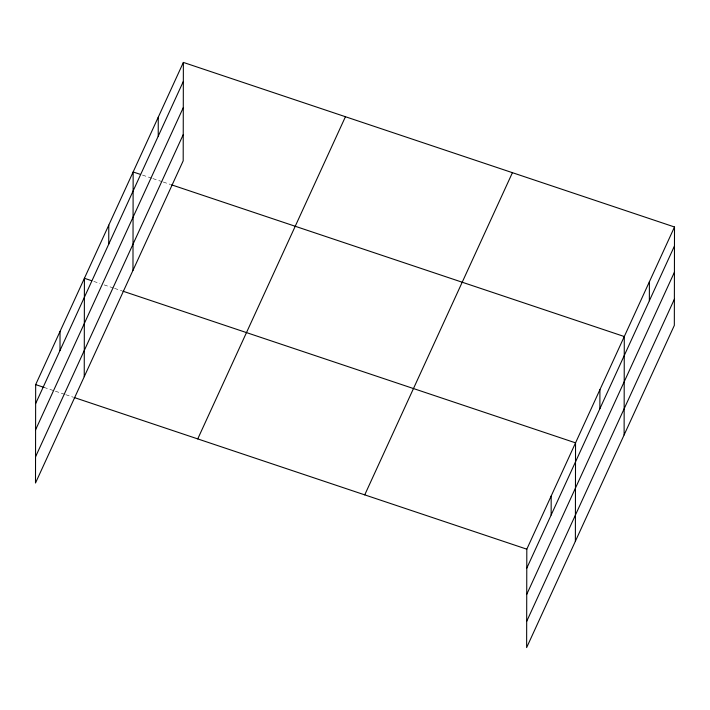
<?xml version="1.0" encoding="UTF-8"?>
<svg xmlns="http://www.w3.org/2000/svg" width="710" height="710" viewBox="0 0 710 710"><rect width="100%" height="100%" fill="white"/><g stroke="black" fill="none" stroke-linecap="round" stroke-linejoin="round"><path stroke-width="0.53" stroke-dasharray="3.55 2.66" d="M142.497 175.095L151.851 178.228M152.89 178.574L162.235 181.707M163.273 182.053L170.551 184.493M93.764 281.417L99.995 283.503M104.148 284.896L113.502 288.029M114.541 288.375L121.809 290.816M43.984 387.385L54.377 390.873M55.415 391.219L64.761 394.352M65.799 394.698L73.077 397.139"/><path stroke-width="1.06" d="M183.366 62.418L35.669 384.607L35.5 483.013L183.189 160.824L183.366 62.418L674.5 226.987L674.331 325.393L526.634 647.582L526.811 549.176L674.5 226.987M60.004 350.438L60.039 331.446M84.242 376.69L84.41 278.284L91.679 280.716M108.745 244.125L108.781 225.123M132.974 270.368L133.152 171.962L140.42 174.394M158.224 136.187L158.259 117.185M551.146 515.016L551.182 496.015M575.375 541.26L575.544 442.854L122.848 291.162M599.879 408.694L599.914 389.692M624.117 434.937L624.285 336.531L171.589 184.84M649.357 300.756L649.393 281.764M35.642 403.599L183.331 81.419M35.589 429.807L183.286 107.618M35.544 456.805L183.233 134.625M197.744 438.913L345.442 116.724M364.736 494.87L512.425 172.681M526.776 568.169L674.465 245.988M526.731 594.376L674.42 272.196M526.687 621.374L674.376 299.194M35.669 384.607L43.984 387.385M74.115 397.485L526.811 549.176"/></g></svg>
